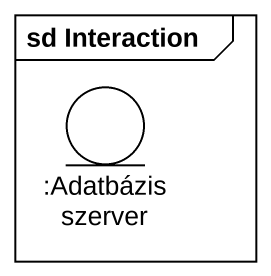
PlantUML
@startuml
mainframe sd Interaction
entity ":Adatbázis szerver" as Adatbázis_szerver
@enduml
